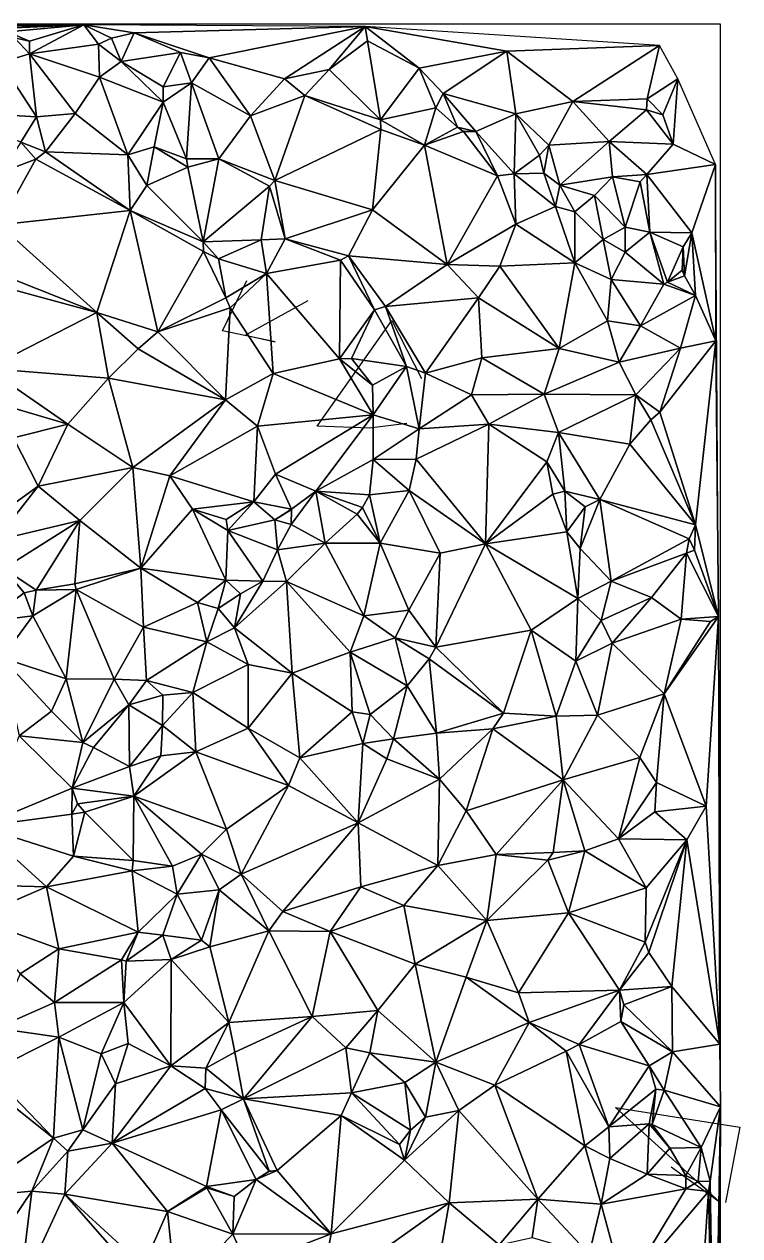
# Model space of a CAD drawing. Header units: metres. Extents: x -15 to 15.3, y -15 to 15.
# Drawn here: x 5.05 to 15.27, y -2.3 to 15 of the extents above; entities that cross this region are included whole.
import ezdxf

# ---------------------------------------------------------------- set-up
doc = ezdxf.new("R2010")
doc.units = ezdxf.units.M
for name, color, linetype in [('CRACKS', 1, 'Continuous'), ('STREET_MESH', 7, 'Continuous'), ('WATER_LINE', 5, 'Continuous')]:
    doc.layers.add(name, color=color, linetype=linetype)

msp = doc.modelspace()

# ---------------------------------------------------------------- linework, layer by layer
at = {"layer": 'CRACKS'}
for points in [[(9.099, 11.049, 0.1), (8.211, 10.562, 0.1), (8.633, 10.463, 0.1), (7.879, 10.62, 0.1), (8.229, 11.342, 0.1)], [(10.518, 9.298, 0.1), (9.982, 9.233, 0.1), (9.235, 9.259, 0.1), (10.3, 10.77, 0.1), (10.726, 9.939, 0.1)], [(14.292, -1.314, 0.1), (14.979, -1.812, 0.1), (13.497, -0.468, 0.1), (15.275, -0.75, 0.1), (15.072, -1.823, 0.1)]]:
    msp.add_polyline3d(points, dxfattribs=at)
at = {"layer": 'STREET_MESH'}
for points in [[(-5.085, 14.922), (5.899, 14.99), (-11.63, 15)], [(5.899, 14.99), (-5.085, 14.922), (-0.979, 14.856)], [(2.453, 14.845), (5.899, 14.99), (-0.979, 14.856)], [(2.453, 14.845), (4.815, 14.89), (5.899, 14.99)], [(4.815, 14.89), (5.124, 14.757), (5.899, 14.99)], [(4.909, 14.807), (5.124, 14.757), (4.815, 14.89)], [(5.124, 14.757), (5.125, 14.578), (5.899, 14.99)], [(5.125, 14.578), (6.108, 14.716), (5.899, 14.99)], [(6.619, 14.879), (9.921, 14.965), (5.899, 14.99)], [(6.294, 14.803), (6.619, 14.879), (5.899, 14.99)], [(6.108, 14.716), (6.294, 14.803), (5.899, 14.99)], [(6.619, 14.879), (6.294, 14.803), (6.431, 14.467)], [(7.282, 14.595), (6.619, 14.879), (6.431, 14.467)], [(6.619, 14.879), (7.691, 14.521), (9.921, 14.965)], [(6.619, 14.879), (7.282, 14.595), (7.691, 14.521)], [(7.691, 14.521), (8.766, 14.218), (9.921, 14.965)], [(8.766, 14.218), (9.406, 14.354), (9.921, 14.965)], [(9.406, 14.354), (9.954, 14.762), (9.921, 14.965)], [(9.921, 14.965), (11.944, 14.616), (14.127, 14.694)], [(10.694, 14.374), (11.944, 14.616), (9.921, 14.965)], [(9.954, 14.762), (10.694, 14.374), (9.921, 14.965)], [(4.909, 14.807), (4.716, 14.455), (5.125, 14.578)], [(5.124, 14.757), (4.909, 14.807), (5.125, 14.578)], [(6.122, 14.243), (6.108, 14.716), (5.125, 14.578)], [(6.294, 14.803), (6.108, 14.716), (6.431, 14.467)], [(6.108, 14.716), (6.122, 14.243), (6.431, 14.467)], [(9.406, 14.354), (10.139, 13.636), (9.954, 14.762)], [(9.954, 14.762), (10.139, 13.636), (10.694, 14.374)], [(5.125, 14.578), (4.716, 14.455), (5.223, 13.679)], [(5.775, 13.726), (5.125, 14.578), (5.223, 13.679)], [(6.122, 14.243), (5.125, 14.578), (5.775, 13.726)], [(7.033, 14.105), (7.282, 14.595), (6.431, 14.467)], [(7.033, 14.105), (7.437, 14.165), (7.282, 14.595)], [(7.282, 14.595), (7.437, 14.165), (7.691, 14.521)], [(10.694, 14.374), (11.036, 14.009), (11.944, 14.616)], [(11.036, 14.009), (12.076, 13.719), (11.944, 14.616)], [(11.944, 14.616), (12.89, 13.894), (14.127, 14.694)], [(12.076, 13.719), (12.89, 13.894), (11.944, 14.616)], [(12.89, 13.894), (13.951, 13.936), (14.127, 14.694)], [(13.951, 13.936), (14.387, 14.222), (14.127, 14.694)], [(5.223, 13.679), (4.716, 14.455), (4.096, 13.743)], [(6.122, 14.243), (7.035, 13.889), (6.431, 14.467)], [(7.035, 13.889), (7.033, 14.105), (6.431, 14.467)], [(7.437, 14.165), (8.28, 13.69), (7.691, 14.521)], [(8.28, 13.69), (8.766, 14.218), (7.691, 14.521)], [(10.139, 13.636), (10.928, 13.805), (10.694, 14.374)], [(10.928, 13.805), (11.036, 14.009), (10.694, 14.374)], [(6.528, 13.135), (6.122, 14.243), (5.775, 13.726)], [(6.122, 14.243), (6.528, 13.135), (7.035, 13.889)], [(8.766, 14.218), (8.28, 13.69), (9.056, 13.983)], [(9.406, 14.354), (8.766, 14.218), (9.056, 13.983)], [(10.139, 13.636), (9.406, 14.354), (9.056, 13.983)], [(13.951, 13.936), (14.176, 13.704), (14.387, 14.222)], [(14.176, 13.704), (14.324, 13.289), (14.387, 14.222)], [(14.387, 14.222), (14.324, 13.289), (14.928, 12.995)], [(7.437, 14.165), (7.033, 14.105), (7.035, 13.889)], [(7.367, 13.08), (7.437, 14.165), (7.035, 13.889)], [(7.367, 13.08), (7.83, 13.078), (7.437, 14.165)], [(7.437, 14.165), (7.83, 13.078), (8.28, 13.69)], [(6.528, 13.135), (6.903, 13.25), (7.035, 13.889)], [(6.903, 13.25), (7.367, 13.08), (7.035, 13.889)], [(8.28, 13.69), (8.628, 12.766), (9.056, 13.983)], [(8.628, 12.766), (10.145, 13.498), (9.056, 13.983)], [(10.145, 13.498), (10.139, 13.636), (9.056, 13.983)], [(10.928, 13.805), (11.242, 13.529), (11.036, 14.009)], [(12.076, 13.719), (11.036, 14.009), (11.501, 13.47)], [(11.036, 14.009), (11.242, 13.529), (11.501, 13.47)], [(12.89, 13.894), (12.076, 13.719), (12.547, 13.275)], [(13.406, 13.324), (12.89, 13.894), (12.547, 13.275)], [(13.951, 13.936), (12.89, 13.894), (13.943, 13.777)], [(12.89, 13.894), (13.406, 13.324), (13.943, 13.777)], [(14.176, 13.704), (13.951, 13.936), (13.943, 13.777)], [(4.998, 13.315), (5.223, 13.679), (4.096, 13.743)], [(5.223, 13.679), (4.998, 13.315), (5.351, 13.177)], [(5.775, 13.726), (5.223, 13.679), (5.351, 13.177)], [(6.528, 13.135), (5.775, 13.726), (5.351, 13.177)], [(8.28, 13.69), (7.83, 13.078), (8.628, 12.766)], [(10.928, 13.805), (10.139, 13.636), (10.77, 13.273)], [(11.242, 13.529), (10.928, 13.805), (10.77, 13.273)], [(12.052, 12.865), (12.076, 13.719), (11.501, 13.47)], [(12.052, 12.865), (12.412, 13.132), (12.076, 13.719)], [(12.076, 13.719), (12.412, 13.132), (12.547, 13.275)], [(13.943, 13.777), (13.406, 13.324), (14.324, 13.289)], [(14.176, 13.704), (13.943, 13.777), (14.324, 13.289)], [(10.145, 13.498), (8.628, 12.766), (10.023, 12.351)], [(10.145, 13.498), (10.023, 12.351), (10.77, 13.273)], [(10.139, 13.636), (10.145, 13.498), (10.77, 13.273)], [(11.325, 13.469), (11.242, 13.529), (10.77, 13.273)], [(11.242, 13.529), (11.325, 13.469), (11.501, 13.47)], [(11.81, 12.837), (11.325, 13.469), (10.77, 13.273)], [(11.325, 13.469), (11.81, 12.837), (11.501, 13.47)], [(11.81, 12.837), (12.052, 12.865), (11.501, 13.47)], [(12.704, 12.703), (13.406, 13.324), (12.547, 13.275)], [(12.704, 12.703), (13.457, 12.819), (13.406, 13.324)], [(13.406, 13.324), (13.947, 12.855), (14.324, 13.289)], [(13.457, 12.819), (13.947, 12.855), (13.406, 13.324)], [(4.728, 12.885), (5.214, 13.072), (4.998, 13.315)], [(4.998, 13.315), (5.214, 13.072), (5.351, 13.177)], [(5.214, 13.072), (6.56, 12.341), (5.351, 13.177)], [(6.56, 12.341), (6.528, 13.135), (5.351, 13.177)], [(6.903, 13.25), (6.528, 13.135), (6.798, 12.698)], [(7.387, 12.958), (6.903, 13.25), (6.798, 12.698)], [(7.367, 13.08), (6.903, 13.25), (7.387, 12.958)], [(10.023, 12.351), (11.09, 11.57), (10.77, 13.273)], [(11.09, 11.57), (11.81, 12.837), (10.77, 13.273)], [(12.412, 13.132), (12.474, 12.874), (12.547, 13.275)], [(12.474, 12.874), (12.704, 12.703), (12.547, 13.275)], [(14.324, 13.289), (13.947, 12.855), (14.928, 12.995)], [(5.214, 13.072), (4.728, 12.885), (4.69, 12.133)], [(6.56, 12.341), (5.214, 13.072), (4.69, 12.133)], [(6.528, 13.135), (6.56, 12.341), (6.798, 12.698)], [(7.367, 13.08), (7.387, 12.958), (7.83, 13.078)], [(7.83, 13.078), (7.387, 12.958), (7.607, 11.891)], [(8.555, 12.689), (7.83, 13.078), (7.607, 11.891)], [(7.83, 13.078), (8.555, 12.689), (8.628, 12.766)], [(12.412, 13.132), (12.052, 12.865), (12.474, 12.874)], [(13.947, 12.855), (14.591, 12.021), (14.928, 12.995)], [(14.591, 12.021), (14.933, 10.478), (14.928, 12.995)], [(14.933, 10.478), (14.969, 6.544), (14.928, 12.995)], [(7.607, 11.891), (7.387, 12.958), (6.798, 12.698)], [(12.076, 12.146), (11.81, 12.837), (11.09, 11.57)], [(12.076, 12.146), (12.052, 12.865), (11.81, 12.837)], [(12.052, 12.865), (12.639, 12.399), (12.474, 12.874)], [(12.052, 12.865), (12.076, 12.146), (12.639, 12.399)], [(12.639, 12.399), (12.704, 12.703), (12.474, 12.874)], [(13.457, 12.819), (12.704, 12.703), (13.196, 12.555)], [(13.638, 12.1), (13.457, 12.819), (13.196, 12.555)], [(13.853, 12.747), (13.947, 12.855), (13.457, 12.819)], [(13.638, 12.1), (13.853, 12.747), (13.457, 12.819)], [(13.987, 12.029), (13.947, 12.855), (13.853, 12.747)], [(13.947, 12.855), (13.987, 12.029), (14.591, 12.021)], [(6.56, 12.341), (7.607, 11.891), (6.798, 12.698)], [(8.433, 11.919), (8.555, 12.689), (7.607, 11.891)], [(8.777, 11.934), (8.555, 12.689), (8.433, 11.919)], [(8.555, 12.689), (8.777, 11.934), (8.628, 12.766)], [(8.628, 12.766), (8.777, 11.934), (10.023, 12.351)], [(12.704, 12.703), (12.639, 12.399), (12.915, 12.32)], [(13.196, 12.555), (12.704, 12.703), (12.915, 12.32)], [(13.638, 12.1), (13.987, 12.029), (13.853, 12.747)], [(13.32, 11.925), (13.196, 12.555), (12.915, 12.32)], [(13.32, 11.925), (13.638, 12.1), (13.196, 12.555)], [(6.56, 12.341), (4.69, 12.133), (6.086, 10.884)], [(6.56, 12.341), (6.086, 10.884), (6.958, 10.609)], [(7.611, 11.756), (6.56, 12.341), (6.958, 10.609)], [(7.611, 11.756), (7.607, 11.891), (6.56, 12.341)], [(8.777, 11.934), (9.681, 11.691), (10.023, 12.351)], [(10.023, 12.351), (9.681, 11.691), (11.09, 11.57)], [(12.076, 12.146), (12.919, 11.594), (12.639, 12.399)], [(12.639, 12.399), (12.919, 11.594), (12.915, 12.32)], [(12.919, 11.594), (13.32, 11.925), (12.915, 12.32)], [(4.69, 12.133), (4.65, 11.448), (6.086, 10.884)], [(12.076, 12.146), (11.09, 11.57), (11.844, 11.543)], [(12.919, 11.594), (12.076, 12.146), (11.844, 11.543)], [(13.634, 11.743), (13.638, 12.1), (13.32, 11.925)], [(13.638, 12.1), (13.634, 11.743), (13.987, 12.029)], [(13.987, 12.029), (13.634, 11.743), (14.19, 11.29)], [(14.24, 11.316), (13.987, 12.029), (14.19, 11.29)], [(13.987, 12.029), (14.464, 11.819), (14.591, 12.021)], [(14.24, 11.316), (14.464, 11.819), (13.987, 12.029)], [(14.464, 11.819), (14.485, 11.408), (14.591, 12.021)], [(14.591, 12.021), (14.485, 11.408), (14.64, 11.125)], [(14.591, 12.021), (14.64, 11.125), (14.933, 10.478)], [(8.433, 11.919), (7.607, 11.891), (7.823, 11.648)], [(7.607, 11.891), (7.611, 11.756), (7.823, 11.648)], [(8.508, 11.438), (8.433, 11.919), (7.823, 11.648)], [(8.508, 11.438), (8.777, 11.934), (8.433, 11.919)], [(8.508, 11.438), (9.57, 11.631), (8.777, 11.934)], [(8.777, 11.934), (9.57, 11.631), (9.681, 11.691)], [(13.436, 11.356), (13.32, 11.925), (12.919, 11.594)], [(13.436, 11.356), (13.634, 11.743), (13.32, 11.925)], [(14.464, 11.819), (14.24, 11.316), (14.449, 11.488)], [(14.485, 11.408), (14.464, 11.819), (14.449, 11.488)], [(7.929, 11.092), (7.611, 11.756), (6.958, 10.609)], [(7.611, 11.756), (7.929, 11.092), (7.823, 11.648)], [(7.929, 11.092), (8.508, 11.438), (7.823, 11.648)], [(9.57, 11.631), (8.508, 11.438), (9.552, 10.22)], [(9.57, 11.631), (9.552, 10.22), (10.054, 10.923)], [(9.681, 11.691), (9.57, 11.631), (10.054, 10.923)], [(9.681, 11.691), (10.054, 10.923), (10.209, 10.97)], [(11.09, 11.57), (9.681, 11.691), (10.209, 10.97)], [(12.693, 10.368), (12.919, 11.594), (11.844, 11.543)], [(13.384, 10.764), (12.919, 11.594), (12.693, 10.368)], [(13.384, 10.764), (13.436, 11.356), (12.919, 11.594)], [(13.634, 11.743), (13.436, 11.356), (14.19, 11.29)], [(6.086, 10.884), (4.65, 11.448), (4.701, 11.26)], [(8.508, 11.438), (7.929, 11.092), (7.992, 10.948)], [(8.605, 10.012), (8.508, 11.438), (7.992, 10.948)], [(9.552, 10.22), (8.508, 11.438), (8.605, 10.012)], [(11.541, 11.094), (11.09, 11.57), (10.209, 10.97)], [(11.09, 11.57), (11.541, 11.094), (11.844, 11.543)], [(11.541, 11.094), (12.693, 10.368), (11.844, 11.543)], [(14.24, 11.316), (14.485, 11.408), (14.449, 11.488)], [(4.518, 10.082), (6.086, 10.884), (4.701, 11.26)], [(13.436, 11.356), (13.384, 10.764), (13.854, 10.692)], [(14.19, 11.29), (13.436, 11.356), (13.854, 10.692)], [(14.64, 11.125), (14.19, 11.29), (13.854, 10.692)], [(14.24, 11.316), (14.19, 11.29), (14.64, 11.125)], [(14.485, 11.408), (14.24, 11.316), (14.64, 11.125)], [(7.992, 10.948), (7.929, 11.092), (6.958, 10.609)], [(10.782, 10.019), (11.541, 11.094), (10.209, 10.97)], [(11.588, 10.236), (11.541, 11.094), (10.782, 10.019)], [(11.541, 11.094), (11.588, 10.236), (12.693, 10.368)], [(14.427, 10.376), (14.64, 11.125), (13.854, 10.692)], [(14.64, 11.125), (14.427, 10.376), (14.933, 10.478)], [(7.922, 9.638), (7.992, 10.948), (6.958, 10.609)], [(7.922, 9.638), (8.605, 10.012), (7.992, 10.948)], [(9.552, 10.22), (9.727, 10.226), (10.054, 10.923)], [(9.727, 10.226), (10.511, 10.114), (10.054, 10.923)], [(10.054, 10.923), (10.511, 10.114), (10.209, 10.97)], [(10.511, 10.114), (10.782, 10.019), (10.209, 10.97)], [(6.254, 9.948), (6.086, 10.884), (4.518, 10.082)], [(6.086, 10.884), (6.678, 10.366), (6.958, 10.609)], [(6.254, 9.948), (6.678, 10.366), (6.086, 10.884)], [(13.384, 10.764), (12.693, 10.368), (13.551, 10.176)], [(13.854, 10.692), (13.384, 10.764), (13.551, 10.176)], [(6.678, 10.366), (7.922, 9.638), (6.958, 10.609)], [(14.427, 10.376), (13.854, 10.692), (13.551, 10.176)], [(14.427, 10.376), (14.133, 9.462), (14.933, 10.478)], [(14.133, 9.462), (14.642, 7.85), (14.933, 10.478)], [(14.933, 10.478), (14.642, 7.85), (14.969, 6.544)], [(7.922, 9.638), (6.678, 10.366), (6.254, 9.948)], [(10.034, 9.422), (9.552, 10.22), (8.605, 10.012)], [(9.727, 10.226), (9.552, 10.22), (10.025, 9.848)], [(9.552, 10.22), (10.034, 9.422), (10.025, 9.848)], [(10.511, 10.114), (9.727, 10.226), (10.025, 9.848)], [(11.44, 9.707), (11.588, 10.236), (10.782, 10.019)], [(11.588, 10.236), (11.44, 9.707), (12.481, 9.716)], [(11.588, 10.236), (12.481, 9.716), (12.693, 10.368)], [(12.693, 10.368), (12.481, 9.716), (13.551, 10.176)], [(13.79, 9.707), (14.427, 10.376), (13.551, 10.176)], [(13.79, 9.707), (14.133, 9.462), (14.427, 10.376)], [(4.518, 10.082), (4.457, 9.644), (5.672, 9.291)], [(6.254, 9.948), (4.518, 10.082), (5.672, 9.291)], [(10.034, 9.422), (10.511, 10.114), (10.025, 9.848)], [(10.034, 9.422), (10.692, 9.22), (10.511, 10.114)], [(10.511, 10.114), (10.692, 9.22), (10.782, 10.019)], [(12.481, 9.716), (13.79, 9.707), (13.551, 10.176)], [(6.598, 8.669), (6.254, 9.948), (5.672, 9.291)], [(6.598, 8.669), (7.922, 9.638), (6.254, 9.948)], [(8.605, 10.012), (7.922, 9.638), (8.381, 9.26)], [(10.034, 9.422), (8.605, 10.012), (8.381, 9.26)], [(10.692, 9.22), (11.44, 9.707), (10.782, 10.019)], [(11.44, 9.707), (10.692, 9.22), (11.686, 9.287)], [(12.481, 9.716), (11.44, 9.707), (11.686, 9.287)], [(12.682, 9.169), (12.481, 9.716), (11.686, 9.287)], [(13.79, 9.707), (12.481, 9.716), (12.682, 9.169)], [(13.702, 9.002), (13.79, 9.707), (12.682, 9.169)], [(14.005, 9.351), (13.79, 9.707), (13.702, 9.002)], [(14.005, 9.351), (14.133, 9.462), (13.79, 9.707)], [(4.457, 9.644), (4.895, 9.095), (5.672, 9.291)], [(7.922, 9.638), (6.598, 8.669), (7.128, 8.549)], [(8.381, 9.26), (7.922, 9.638), (7.128, 8.549)], [(8.638, 8.576), (10.034, 9.422), (8.381, 9.26)], [(10.034, 9.422), (8.638, 8.576), (9.215, 8.333)], [(10.034, 9.422), (9.215, 8.333), (10.035, 8.783)], [(10.692, 9.22), (10.034, 9.422), (10.035, 8.783)], [(14.005, 9.351), (13.702, 9.002), (14.642, 7.85)], [(14.133, 9.462), (14.005, 9.351), (14.642, 7.85)], [(4.895, 9.095), (5.248, 8.403), (5.672, 9.291)], [(5.248, 8.403), (6.598, 8.669), (5.672, 9.291)], [(8.381, 9.26), (7.128, 8.549), (8.328, 8.181)], [(8.638, 8.576), (8.381, 9.26), (8.328, 8.181)], [(10.647, 8.79), (10.692, 9.22), (10.035, 8.783)], [(10.692, 9.22), (10.647, 8.79), (11.686, 9.287)], [(10.647, 8.79), (11.639, 7.579), (11.686, 9.287)], [(11.639, 7.579), (12.518, 8.753), (11.686, 9.287)], [(12.518, 8.753), (12.682, 9.169), (11.686, 9.287)], [(12.518, 8.753), (12.772, 8.33), (12.682, 9.169)], [(13.276, 8.215), (13.702, 9.002), (12.682, 9.169)], [(12.772, 8.33), (13.276, 8.215), (12.682, 9.169)], [(4.486, 7.856), (5.248, 8.403), (4.895, 9.095)], [(13.702, 9.002), (13.276, 8.215), (14.642, 7.85)], [(6.598, 8.669), (5.248, 8.403), (5.841, 7.912)], [(6.598, 8.669), (5.841, 7.912), (6.716, 7.234)], [(6.598, 8.669), (6.716, 7.234), (7.128, 8.549)], [(9.215, 8.333), (9.982, 8.28), (10.035, 8.783)], [(9.982, 8.28), (10.55, 8.34), (10.035, 8.783)], [(10.55, 8.34), (10.647, 8.79), (10.035, 8.783)], [(10.647, 8.79), (10.55, 8.34), (11.639, 7.579)], [(12.601, 8.289), (12.518, 8.753), (11.639, 7.579)], [(12.601, 8.289), (12.772, 8.33), (12.518, 8.753)], [(6.716, 7.234), (7.451, 8.076), (7.128, 8.549)], [(7.128, 8.549), (7.451, 8.076), (8.328, 8.181)], [(8.866, 8.073), (8.638, 8.576), (8.328, 8.181)], [(8.638, 8.576), (8.866, 8.073), (9.215, 8.333)], [(5.248, 8.403), (4.486, 7.856), (4.635, 7.627)], [(5.841, 7.912), (5.248, 8.403), (4.635, 7.627)], [(8.866, 8.073), (8.863, 7.857), (9.215, 8.333)], [(8.863, 7.857), (9.351, 7.589), (9.215, 8.333)], [(9.351, 7.589), (9.806, 8.002), (9.215, 8.333)], [(9.88, 8.097), (9.982, 8.28), (9.215, 8.333)], [(9.806, 8.002), (9.88, 8.097), (9.215, 8.333)], [(9.982, 8.28), (10.137, 7.588), (10.55, 8.34)], [(10.55, 8.34), (10.137, 7.588), (10.993, 7.447)], [(11.639, 7.579), (10.55, 8.34), (10.993, 7.447)], [(12.772, 8.33), (12.601, 8.289), (12.805, 7.753)], [(13.065, 8.107), (12.772, 8.33), (12.805, 7.753)], [(12.772, 8.33), (13.065, 8.107), (13.276, 8.215)], [(7.451, 8.076), (7.935, 7.927), (8.328, 8.181)], [(7.935, 7.927), (7.957, 7.771), (8.328, 8.181)], [(7.957, 7.771), (8.63, 7.924), (8.328, 8.181)], [(8.63, 7.924), (8.866, 8.073), (8.328, 8.181)], [(9.982, 8.28), (9.88, 8.097), (10.137, 7.588)], [(12.601, 8.289), (11.639, 7.579), (12.805, 7.753)], [(13.276, 8.215), (12.995, 7.515), (13.437, 7.047)], [(13.276, 8.215), (13.065, 8.107), (12.995, 7.515)], [(14.55, 7.652), (13.276, 8.215), (13.437, 7.047)], [(13.276, 8.215), (14.55, 7.652), (14.642, 7.85)], [(7.451, 8.076), (6.716, 7.234), (7.928, 7.061)], [(7.957, 7.771), (7.451, 8.076), (7.928, 7.061)], [(7.957, 7.771), (7.935, 7.927), (7.451, 8.076)], [(8.63, 7.924), (8.866, 8.072), (8.866, 8.073)], [(8.866, 8.072), (8.63, 7.924), (8.863, 7.857)], [(8.866, 8.073), (8.866, 8.072), (8.863, 7.857)], [(9.806, 8.002), (9.351, 7.589), (10.137, 7.588)], [(9.88, 8.097), (9.806, 8.002), (10.137, 7.588)], [(12.995, 7.515), (13.065, 8.107), (12.805, 7.753)], [(4.758, 7.23), (5.841, 7.912), (4.635, 7.627)], [(5.841, 7.912), (4.758, 7.23), (5.217, 6.918)], [(5.771, 7.008), (5.841, 7.912), (5.217, 6.918)], [(5.841, 7.912), (5.771, 7.008), (6.716, 7.234)], [(8.63, 7.924), (7.957, 7.771), (8.666, 7.495)], [(8.63, 7.924), (8.666, 7.495), (8.863, 7.857)], [(8.666, 7.495), (9.351, 7.589), (8.863, 7.857)], [(14.55, 7.652), (14.627, 7.49), (14.642, 7.85)], [(14.642, 7.85), (14.627, 7.49), (14.969, 6.544)], [(8.46, 7.046), (7.957, 7.771), (7.928, 7.061)], [(8.666, 7.495), (7.957, 7.771), (8.46, 7.046)], [(11.639, 7.579), (12.961, 6.798), (12.805, 7.753)], [(12.961, 6.798), (12.995, 7.515), (12.805, 7.753)], [(14.512, 7.449), (14.55, 7.652), (13.437, 7.047)], [(14.627, 7.49), (14.55, 7.652), (14.512, 7.449)], [(8.666, 7.495), (8.46, 7.046), (8.797, 7.043)], [(9.351, 7.589), (8.666, 7.495), (8.797, 7.043)], [(9.902, 6.554), (9.351, 7.589), (8.797, 7.043)], [(10.137, 7.588), (9.351, 7.589), (9.902, 6.554)], [(10.543, 6.631), (10.137, 7.588), (9.902, 6.554)], [(10.137, 7.588), (10.543, 6.631), (10.993, 7.447)], [(10.543, 6.631), (10.928, 6.106), (10.993, 7.447)], [(10.928, 6.106), (11.639, 7.579), (10.993, 7.447)], [(11.639, 7.579), (10.928, 6.106), (12.294, 6.345)], [(12.961, 6.798), (11.639, 7.579), (12.294, 6.345)], [(12.995, 7.515), (12.961, 6.798), (13.437, 7.047)], [(14.014, 6.816), (14.512, 7.449), (13.437, 7.047)], [(14.512, 7.449), (14.014, 6.816), (14.438, 6.505)], [(14.969, 6.544), (14.512, 7.449), (14.438, 6.505)], [(14.627, 7.49), (14.512, 7.449), (14.969, 6.544)], [(5.049, 6.881), (4.758, 7.23), (4.489, 6.464)], [(4.758, 7.23), (5.049, 6.881), (5.217, 6.918)], [(5.771, 7.008), (5.792, 6.927), (6.716, 7.234)], [(5.792, 6.927), (6.752, 6.388), (6.716, 7.234)], [(6.716, 7.234), (7.522, 6.743), (7.928, 7.061)], [(6.752, 6.388), (7.522, 6.743), (6.716, 7.234)], [(5.171, 6.554), (5.792, 6.927), (5.217, 6.918)], [(5.792, 6.927), (5.171, 6.554), (5.649, 5.653)], [(5.792, 6.927), (5.771, 7.008), (5.217, 6.918)], [(6.331, 5.646), (5.792, 6.927), (5.649, 5.653)], [(6.331, 5.646), (6.752, 6.388), (5.792, 6.927)], [(7.928, 7.061), (7.522, 6.743), (7.819, 6.659)], [(8.138, 6.865), (7.928, 7.061), (7.819, 6.659)], [(8.138, 6.865), (8.46, 7.046), (7.928, 7.061)], [(8.46, 7.046), (8.052, 6.38), (8.797, 7.043)], [(8.46, 7.046), (8.138, 6.865), (8.052, 6.38)], [(8.052, 6.38), (8.877, 5.733), (8.797, 7.043)], [(9.706, 6.031), (9.902, 6.554), (8.797, 7.043)], [(8.877, 5.733), (9.706, 6.031), (8.797, 7.043)], [(12.961, 6.798), (13.293, 6.487), (13.437, 7.047)], [(13.293, 6.487), (14.014, 6.816), (13.437, 7.047)], [(5.171, 6.554), (5.049, 6.881), (4.489, 6.464)], [(5.049, 6.881), (5.171, 6.554), (5.217, 6.918)], [(8.052, 6.38), (8.138, 6.865), (7.819, 6.659)], [(12.961, 6.798), (12.294, 6.345), (12.933, 5.906)], [(13.293, 6.487), (12.961, 6.798), (12.933, 5.906)], [(14.014, 6.816), (13.293, 6.487), (13.45, 6.163)], [(14.014, 6.816), (13.45, 6.163), (14.438, 6.505)], [(7.522, 6.743), (6.752, 6.388), (7.657, 6.183)], [(7.522, 6.743), (7.657, 6.183), (7.819, 6.659)], [(7.657, 6.183), (8.052, 6.38), (7.819, 6.659)], [(10.351, 6.24), (10.543, 6.631), (9.902, 6.554)], [(10.543, 6.631), (10.351, 6.24), (10.928, 6.106)], [(4.733, 5.951), (5.171, 6.554), (4.489, 6.464)], [(5.171, 6.554), (4.733, 5.951), (5.649, 5.653)], [(9.706, 6.031), (10.351, 6.24), (9.902, 6.554)], [(13.45, 6.163), (13.293, 6.487), (12.933, 5.906)], [(13.45, 6.163), (14.194, 5.438), (14.438, 6.505)], [(14.857, 6.473), (14.194, 5.438), (14.969, 6.544)], [(14.194, 5.438), (14.796, 3.835), (14.969, 6.544)], [(14.194, 5.438), (14.857, 6.473), (14.438, 6.505)], [(14.857, 6.473), (14.969, 6.544), (14.438, 6.505)], [(14.796, 3.835), (14.987, 0.435), (14.969, 6.544)], [(14.969, 6.544), (14.987, 0.435), (14.998, -0.461)], [(6.752, 6.388), (6.331, 5.646), (6.794, 5.63)], [(7.657, 6.183), (6.752, 6.388), (6.794, 5.63)], [(8.052, 6.38), (7.657, 6.183), (8.25, 5.856)], [(8.877, 5.733), (8.052, 6.38), (8.25, 5.856)], [(10.351, 6.24), (9.706, 6.031), (10.523, 5.552)], [(10.836, 5.938), (10.351, 6.24), (10.523, 5.552)], [(10.351, 6.24), (10.836, 5.938), (10.928, 6.106)], [(12.294, 6.345), (10.928, 6.106), (11.896, 5.164)], [(12.648, 5.117), (12.294, 6.345), (11.896, 5.164)], [(12.294, 6.345), (12.648, 5.117), (12.933, 5.906)], [(7.455, 5.458), (7.657, 6.183), (6.794, 5.63)], [(7.657, 6.183), (7.455, 5.458), (8.25, 5.856)], [(10.928, 6.106), (10.836, 5.938), (11.896, 5.164)], [(13.242, 5.134), (13.45, 6.163), (12.933, 5.906)], [(13.242, 5.134), (14.194, 5.438), (13.45, 6.163)], [(5.649, 5.653), (4.733, 5.951), (5.437, 5.191)], [(4.733, 5.951), (4.975, 4.839), (5.437, 5.191)], [(9.706, 6.031), (8.877, 5.733), (9.733, 5.18)], [(9.99, 5.143), (9.706, 6.031), (9.733, 5.18)], [(9.706, 6.031), (9.99, 5.143), (10.523, 5.552)], [(10.836, 5.938), (10.523, 5.552), (10.94, 4.878)], [(10.836, 5.938), (10.94, 4.878), (11.896, 5.164)], [(12.648, 5.117), (13.242, 5.134), (12.933, 5.906)], [(7.455, 5.458), (8.248, 4.949), (8.25, 5.856)], [(8.248, 4.949), (8.877, 5.733), (8.25, 5.856)], [(8.987, 4.525), (8.877, 5.733), (8.248, 4.949)], [(8.877, 5.733), (8.987, 4.525), (9.733, 5.18)], [(5.883, 4.742), (5.649, 5.653), (5.437, 5.191)], [(5.883, 4.742), (6.331, 5.646), (5.649, 5.653)], [(6.331, 5.646), (5.883, 4.742), (6.541, 5.283)], [(6.331, 5.646), (6.541, 5.283), (6.794, 5.63)], [(6.541, 5.283), (7.03, 5.419), (6.794, 5.63)], [(7.03, 5.419), (7.455, 5.458), (6.794, 5.63)], [(9.99, 5.143), (10.327, 4.797), (10.523, 5.552)], [(10.523, 5.552), (10.327, 4.797), (10.94, 4.878)], [(7.026, 4.988), (7.03, 5.419), (6.541, 5.283)], [(7.455, 5.458), (7.026, 4.988), (7.5, 4.61)], [(7.03, 5.419), (7.026, 4.988), (7.455, 5.458)], [(8.248, 4.949), (7.455, 5.458), (7.5, 4.61)], [(14.194, 5.438), (13.242, 5.134), (13.846, 4.53)], [(14.083, 4.173), (14.194, 5.438), (13.846, 4.53)], [(14.194, 5.438), (14.083, 4.173), (14.796, 3.835)], [(4.975, 4.839), (5.883, 4.742), (5.437, 5.191)], [(5.883, 4.742), (6.036, 4.67), (6.541, 5.283)], [(6.541, 5.283), (6.036, 4.67), (6.554, 4.402)], [(7.026, 4.988), (6.541, 5.283), (6.554, 4.402)], [(8.987, 4.525), (9.885, 4.731), (9.733, 5.18)], [(9.885, 4.731), (9.99, 5.143), (9.733, 5.18)], [(10.327, 4.797), (9.99, 5.143), (9.885, 4.731)], [(10.94, 4.878), (11.746, 4.939), (11.896, 5.164)], [(11.746, 4.939), (12.648, 5.117), (11.896, 5.164)], [(12.748, 4.212), (12.648, 5.117), (11.746, 4.939)], [(12.748, 4.212), (13.242, 5.134), (12.648, 5.117)], [(13.242, 5.134), (12.748, 4.212), (13.846, 4.53)], [(6.999, 4.554), (7.026, 4.988), (6.554, 4.402)], [(7.026, 4.988), (6.999, 4.554), (7.5, 4.61)], [(8.823, 4.131), (8.248, 4.949), (7.5, 4.61)], [(8.987, 4.525), (8.248, 4.949), (8.823, 4.131)], [(10.327, 4.797), (10.984, 4.218), (10.94, 4.878)], [(10.984, 4.218), (11.746, 4.939), (10.94, 4.878)], [(11.746, 4.939), (10.984, 4.218), (11.366, 3.769)], [(12.748, 4.212), (11.746, 4.939), (11.366, 3.769)], [(5.735, 4.09), (4.975, 4.839), (4.412, 3.543)], [(5.883, 4.742), (4.975, 4.839), (5.735, 4.09)], [(6.036, 4.67), (5.883, 4.742), (5.735, 4.09)], [(9.885, 4.731), (8.987, 4.525), (9.82, 3.595)], [(10.231, 4.512), (9.885, 4.731), (9.82, 3.595)], [(10.231, 4.512), (10.327, 4.797), (9.885, 4.731)], [(10.984, 4.218), (10.327, 4.797), (10.231, 4.512)], [(6.036, 4.67), (5.735, 4.09), (6.554, 4.402)], [(6.615, 3.977), (6.999, 4.554), (6.554, 4.402)], [(6.615, 3.977), (7.938, 3.506), (7.5, 4.61)], [(6.999, 4.554), (6.615, 3.977), (7.5, 4.61)], [(7.938, 3.506), (8.823, 4.131), (7.5, 4.61)], [(8.987, 4.525), (8.823, 4.131), (9.82, 3.595)], [(10.984, 4.218), (10.231, 4.512), (9.82, 3.595)], [(12.748, 4.212), (13.54, 3.37), (13.846, 4.53)], [(13.54, 3.37), (14.083, 4.173), (13.846, 4.53)], [(5.735, 4.09), (6.615, 3.977), (6.554, 4.402)], [(10.958, 2.986), (10.984, 4.218), (9.82, 3.595)], [(10.984, 4.218), (10.958, 2.986), (11.366, 3.769)], [(11.794, 3.146), (12.748, 4.212), (11.366, 3.769)], [(11.794, 3.146), (12.606, 3.174), (12.748, 4.212)], [(12.606, 3.174), (13.058, 3.194), (12.748, 4.212)], [(12.748, 4.212), (13.058, 3.194), (13.54, 3.37)], [(14.083, 4.173), (13.54, 3.37), (14.059, 3.751)], [(14.083, 4.173), (14.059, 3.751), (14.796, 3.835)], [(5.735, 4.09), (4.412, 3.543), (5.73, 3.718)], [(5.81, 3.869), (5.735, 4.09), (5.73, 3.718)], [(5.735, 4.09), (5.81, 3.869), (6.615, 3.977)], [(8.149, 2.863), (8.823, 4.131), (7.938, 3.506)], [(8.823, 4.131), (8.149, 2.863), (9.82, 3.595)], [(5.913, 3.749), (5.81, 3.869), (5.73, 3.718)], [(5.81, 3.869), (5.913, 3.749), (6.615, 3.977)], [(6.615, 3.977), (5.913, 3.749), (6.604, 3.057)], [(7.167, 2.977), (6.615, 3.977), (6.604, 3.057)], [(6.615, 3.977), (7.583, 3.147), (7.938, 3.506)], [(7.583, 3.147), (6.615, 3.977), (7.167, 2.977)], [(14.059, 3.751), (14.519, 3.354), (14.796, 3.835)], [(14.796, 3.835), (14.519, 3.354), (14.987, 0.435)], [(4.412, 3.543), (5.754, 3.12), (5.73, 3.718)], [(5.754, 3.12), (5.913, 3.749), (5.73, 3.718)], [(5.913, 3.749), (5.754, 3.12), (6.604, 3.057)], [(10.958, 2.986), (11.794, 3.146), (11.366, 3.769)], [(13.54, 3.37), (14.519, 3.354), (14.059, 3.751)], [(4.412, 3.543), (4.294, 2.709), (5.366, 2.68)], [(5.754, 3.12), (4.412, 3.543), (5.366, 2.68)], [(7.583, 3.147), (8.149, 2.863), (7.938, 3.506)], [(9.82, 3.595), (8.149, 2.863), (8.745, 2.332)], [(9.857, 2.684), (9.82, 3.595), (8.745, 2.332)], [(9.857, 2.684), (10.958, 2.986), (9.82, 3.595)], [(13.54, 3.37), (13.058, 3.194), (13.938, 2.669)], [(14.519, 3.354), (13.54, 3.37), (13.938, 2.669)], [(13.922, 1.894), (14.519, 3.354), (13.938, 2.669)], [(13.975, 1.743), (14.519, 3.354), (13.922, 1.894)], [(14.519, 3.354), (13.975, 1.743), (14.303, 1.26)], [(14.519, 3.354), (14.303, 1.26), (14.987, 0.435)], [(6.59, 2.911), (5.754, 3.12), (5.366, 2.68)], [(5.754, 3.12), (6.59, 2.911), (6.604, 3.057)], [(7.235, 2.578), (7.583, 3.147), (7.167, 2.977)], [(7.583, 3.147), (7.235, 2.578), (7.836, 2.639)], [(8.149, 2.863), (7.583, 3.147), (7.836, 2.639)], [(11.794, 3.146), (10.958, 2.986), (11.657, 2.201)], [(11.794, 3.146), (11.657, 2.201), (12.53, 3.062)], [(12.606, 3.174), (11.794, 3.146), (12.53, 3.062)], [(12.825, 2.312), (13.058, 3.194), (12.53, 3.062)], [(13.058, 3.194), (12.606, 3.174), (12.53, 3.062)], [(13.058, 3.194), (12.825, 2.312), (13.938, 2.669)], [(6.59, 2.911), (7.167, 2.977), (6.604, 3.057)], [(6.59, 2.911), (7.235, 2.578), (7.167, 2.977)], [(10.958, 2.986), (9.857, 2.684), (10.471, 2.415)], [(11.657, 2.201), (10.958, 2.986), (10.471, 2.415)], [(11.657, 2.201), (12.825, 2.312), (12.53, 3.062)], [(6.678, 2.035), (6.59, 2.911), (5.366, 2.68)], [(7.235, 2.578), (6.59, 2.911), (6.678, 2.035)], [(8.149, 2.863), (7.836, 2.639), (8.544, 2.056)], [(8.149, 2.863), (8.544, 2.056), (8.745, 2.332)], [(4.294, 2.709), (4.327, 2.234), (5.366, 2.68)], [(4.327, 2.234), (5.543, 1.796), (5.366, 2.68)], [(5.543, 1.796), (6.678, 2.035), (5.366, 2.68)], [(7.836, 2.639), (7.235, 2.578), (7.579, 1.922)], [(7.701, 1.824), (7.836, 2.639), (7.579, 1.922)], [(7.836, 2.639), (7.701, 1.824), (8.544, 2.056)], [(9.418, 2.044), (9.857, 2.684), (8.745, 2.332)], [(9.857, 2.684), (9.418, 2.044), (10.471, 2.415)], [(12.825, 2.312), (13.922, 1.894), (13.938, 2.669)], [(7.027, 1.99), (7.235, 2.578), (6.678, 2.035)], [(7.235, 2.578), (7.027, 1.99), (7.579, 1.922)], [(8.544, 2.056), (9.418, 2.044), (8.745, 2.332)], [(9.418, 2.044), (10.634, 1.576), (10.471, 2.415)], [(10.634, 1.576), (11.657, 2.201), (10.471, 2.415)], [(12.825, 2.312), (11.657, 2.201), (12.112, 1.171)], [(13.554, 1.207), (12.825, 2.312), (12.112, 1.171)], [(12.825, 2.312), (13.554, 1.207), (13.922, 1.894)], [(4.988, 1.441), (5.543, 1.796), (4.327, 2.234)], [(11.657, 2.201), (10.634, 1.576), (11.366, 1.392)], [(11.657, 2.201), (11.366, 1.392), (12.112, 1.171)], [(5.543, 1.796), (6.436, 1.642), (6.678, 2.035)], [(6.436, 1.642), (6.505, 1.619), (6.678, 2.035)], [(6.505, 1.619), (7.027, 1.99), (6.678, 2.035)], [(7.027, 1.99), (6.505, 1.619), (7.148, 1.645)], [(7.027, 1.99), (7.148, 1.645), (7.579, 1.922)], [(7.148, 1.645), (7.701, 1.824), (7.579, 1.922)], [(7.701, 1.824), (7.971, 0.743), (8.544, 2.056)], [(8.544, 2.056), (7.971, 0.743), (9.163, 0.829)], [(9.418, 2.044), (8.544, 2.056), (9.163, 0.829)], [(10.1, 0.917), (9.418, 2.044), (9.163, 0.829)], [(10.1, 0.917), (10.634, 1.576), (9.418, 2.044)], [(5.543, 1.796), (4.988, 1.441), (5.479, 1.03)], [(6.436, 1.642), (5.543, 1.796), (5.479, 1.03)], [(7.701, 1.824), (7.148, 1.645), (7.971, 0.743)], [(13.554, 1.207), (13.975, 1.743), (13.922, 1.894)], [(13.975, 1.743), (13.554, 1.207), (14.303, 1.26)], [(6.436, 1.642), (5.479, 1.03), (6.471, 1.032)], [(6.505, 1.619), (6.436, 1.642), (6.471, 1.032)], [(7.148, 1.645), (6.505, 1.619), (6.471, 1.032)], [(7.142, 0.126), (7.148, 1.645), (6.471, 1.032)], [(7.148, 1.645), (7.142, 0.126), (7.971, 0.743)], [(10.634, 1.576), (10.1, 0.917), (10.932, 0.181)], [(11.366, 1.392), (10.634, 1.576), (10.932, 0.181)], [(5.479, 1.03), (4.988, 1.441), (4.647, 0.664)], [(12.266, 0.744), (11.366, 1.392), (10.932, 0.181)], [(11.366, 1.392), (12.266, 0.744), (12.112, 1.171)], [(13.554, 1.207), (13.617, 0.999), (14.303, 1.26)], [(13.617, 0.999), (14.311, 0.327), (14.303, 1.26)], [(14.303, 1.26), (14.311, 0.327), (14.987, 0.435)], [(12.266, 0.744), (13.554, 1.207), (12.112, 1.171)], [(12.98, 0.429), (13.554, 1.207), (12.266, 0.744)], [(13.554, 1.207), (12.98, 0.429), (13.573, 0.758)], [(13.554, 1.207), (13.573, 0.758), (13.617, 0.999)], [(5.541, 0.537), (5.479, 1.03), (4.647, 0.664)], [(5.479, 1.03), (5.541, 0.537), (6.471, 1.032)], [(5.541, 0.537), (6.149, 0.297), (6.471, 1.032)], [(6.149, 0.297), (6.532, 0.443), (6.471, 1.032)], [(6.532, 0.443), (7.142, 0.126), (6.471, 1.032)], [(9.642, 0.382), (10.1, 0.917), (9.163, 0.829)], [(9.986, 0.311), (10.1, 0.917), (9.642, 0.382)], [(10.1, 0.917), (9.986, 0.311), (10.932, 0.181)], [(13.617, 0.999), (13.573, 0.758), (14.311, 0.327)], [(7.971, 0.743), (7.142, 0.126), (7.645, 0.091)], [(7.971, 0.743), (7.645, 0.091), (8.056, 0.323)], [(9.163, 0.829), (7.971, 0.743), (8.056, 0.323)], [(8.181, -0.344), (9.163, 0.829), (8.056, 0.323)], [(8.181, -0.344), (9.642, 0.382), (9.163, 0.829)], [(11.775, -0.149), (12.266, 0.744), (10.932, 0.181)], [(12.793, 0.338), (12.266, 0.744), (11.775, -0.149)], [(12.793, 0.338), (12.98, 0.429), (12.266, 0.744)], [(13.573, 0.758), (12.98, 0.429), (13.977, 0.124)], [(14.311, 0.327), (13.573, 0.758), (13.977, 0.124)], [(4.55, 0.039), (5.541, 0.537), (4.647, 0.664)], [(4.55, 0.039), (5.466, -0.908), (5.541, 0.537)], [(5.466, -0.908), (5.887, -0.786), (5.541, 0.537)], [(5.541, 0.537), (5.887, -0.786), (6.149, 0.297)], [(6.354, -0.131), (6.532, 0.443), (6.149, 0.297)], [(6.354, -0.131), (7.142, 0.126), (6.532, 0.443)], [(8.181, -0.344), (9.726, -0.259), (9.642, 0.382)], [(9.726, -0.259), (9.986, 0.311), (9.642, 0.382)], [(12.98, 0.429), (12.793, 0.338), (13.405, -0.743)], [(12.98, 0.429), (13.405, -0.743), (13.977, 0.124)], [(14.987, 0.435), (14.311, 0.327), (14.998, -0.461)], [(5.887, -0.786), (6.354, -0.131), (6.149, 0.297)], [(7.645, 0.091), (8.181, -0.344), (8.056, 0.323)], [(10.488, -0.111), (9.986, 0.311), (9.726, -0.259)], [(9.986, 0.311), (10.488, -0.111), (10.932, 0.181)], [(10.488, -0.111), (10.781, -0.609), (10.932, 0.181)], [(10.781, -0.609), (11.26, -0.511), (10.932, 0.181)], [(11.26, -0.511), (11.775, -0.149), (10.932, 0.181)], [(13.06, -1.015), (12.793, 0.338), (11.775, -0.149)], [(12.793, 0.338), (13.06, -1.015), (13.405, -0.743)], [(14.192, -0.223), (14.311, 0.327), (13.977, 0.124)], [(14.311, 0.327), (14.192, -0.223), (14.998, -0.461)], [(5.466, -0.908), (4.55, 0.039), (4.442, -0.093)], [(7.142, 0.126), (6.354, -0.131), (6.306, -0.977)], [(7.635, -0.196), (7.142, 0.126), (6.306, -0.977)], [(7.142, 0.126), (7.635, -0.196), (7.645, 0.091)], [(7.635, -0.196), (8.181, -0.344), (7.645, 0.091)], [(13.405, -0.743), (14.074, -0.205), (13.977, 0.124)], [(14.074, -0.205), (14.192, -0.223), (13.977, 0.124)], [(4.221, -1.747), (5.466, -0.908), (4.442, -0.093)], [(6.354, -0.131), (5.887, -0.786), (6.306, -0.977)], [(10.488, -0.111), (9.726, -0.259), (10.569, -0.791)], [(10.781, -0.609), (10.488, -0.111), (10.569, -0.791)], [(11.26, -0.511), (12.388, -1.78), (11.775, -0.149)], [(12.388, -1.78), (13.06, -1.015), (11.775, -0.149)], [(7.86, -0.501), (7.635, -0.196), (6.306, -0.977)], [(7.635, -0.196), (7.86, -0.501), (8.181, -0.344)], [(7.86, -0.501), (8.547, -1.378), (8.181, -0.344)], [(9.726, -0.259), (8.181, -0.344), (9.576, -0.582)], [(8.181, -0.344), (8.661, -1.369), (9.576, -0.582)], [(8.181, -0.344), (8.547, -1.378), (8.661, -1.369)], [(10.413, -0.996), (9.726, -0.259), (9.576, -0.582)], [(9.726, -0.259), (10.413, -0.996), (10.569, -0.791)], [(14.074, -0.205), (13.405, -0.743), (13.98, -0.702)], [(14.023, -0.711), (14.074, -0.205), (13.98, -0.702)], [(14.074, -0.205), (14.023, -0.711), (14.192, -0.223)], [(14.192, -0.223), (14.023, -0.711), (14.722, -1.042)], [(14.192, -0.223), (14.722, -1.042), (14.998, -0.461)], [(7.651, -1.596), (7.86, -0.501), (6.306, -0.977)], [(7.86, -0.501), (7.651, -1.596), (8.363, -1.496)], [(8.547, -1.378), (7.86, -0.501), (8.363, -1.496)], [(11.26, -0.511), (10.484, -1.223), (11.123, -1.83)], [(10.484, -1.223), (11.26, -0.511), (10.781, -0.609)], [(12.388, -1.78), (11.26, -0.511), (11.123, -1.83)], [(14.722, -1.042), (14.852, -1.521), (14.998, -0.461)], [(14.852, -1.521), (14.915, -5.547), (14.998, -0.461)], [(14.915, -5.547), (14.955, -10.716), (14.998, -0.461)], [(14.955, -10.716), (14.96, -13.048), (14.998, -0.461)], [(9.576, -0.582), (8.661, -1.369), (9.436, -2.274)], [(10.484, -1.223), (9.576, -0.582), (9.436, -2.274)], [(10.484, -1.223), (10.413, -0.996), (9.576, -0.582)], [(10.484, -1.223), (10.781, -0.609), (10.569, -0.791)], [(5.887, -0.786), (5.466, -0.908), (5.669, -1.094)], [(6.306, -0.977), (5.887, -0.786), (5.669, -1.094)], [(10.413, -0.996), (10.484, -1.223), (10.569, -0.791)], [(13.405, -0.743), (13.06, -1.015), (13.418, -1.195)], [(13.98, -0.702), (13.405, -0.743), (13.418, -1.195)], [(13.951, -1.423), (13.98, -0.702), (13.418, -1.195)], [(13.98, -0.702), (13.951, -1.423), (14.276, -1.05)], [(14.023, -0.711), (13.98, -0.702), (14.276, -1.05)], [(14.023, -0.711), (14.276, -1.05), (14.722, -1.042)], [(5.155, -1.663), (5.466, -0.908), (4.221, -1.747)], [(5.466, -0.908), (5.155, -1.663), (5.669, -1.094)], [(6.306, -0.977), (5.629, -1.705), (7.093, -1.953)], [(5.629, -1.705), (6.306, -0.977), (5.669, -1.094)], [(7.651, -1.596), (6.306, -0.977), (7.093, -1.953)], [(13.06, -1.015), (12.388, -1.78), (13.291, -1.849)], [(13.06, -1.015), (13.291, -1.849), (13.418, -1.195)], [(5.155, -1.663), (5.629, -1.705), (5.669, -1.094)], [(13.291, -1.849), (13.951, -1.423), (13.418, -1.195)], [(13.951, -1.423), (14.504, -1.438), (14.276, -1.05)], [(14.276, -1.05), (14.504, -1.438), (14.722, -1.042)], [(14.504, -1.438), (14.682, -1.524), (14.722, -1.042)], [(14.722, -1.042), (14.682, -1.524), (14.852, -1.521)], [(8.661, -1.369), (8.363, -1.496), (9.436, -2.274)], [(8.661, -1.369), (8.544, -1.382), (8.363, -1.496)], [(8.544, -1.382), (8.547, -1.378), (8.363, -1.496)], [(8.547, -1.378), (8.544, -1.382), (8.661, -1.369)], [(11.123, -1.83), (10.484, -1.223), (9.436, -2.274)], [(7.651, -1.596), (8.046, -1.74), (8.363, -1.496)], [(8.363, -1.496), (8.029, -2.278), (9.436, -2.274)], [(8.046, -1.74), (8.029, -2.278), (8.363, -1.496)], [(13.291, -1.849), (14.505, -1.629), (13.951, -1.423)], [(14.505, -1.629), (14.504, -1.438), (13.951, -1.423)], [(14.682, -1.524), (14.504, -1.438), (14.505, -1.629)], [(14.828, -1.67), (14.682, -1.524), (14.505, -1.629)], [(14.682, -1.524), (14.828, -1.67), (14.852, -1.521)], [(14.852, -1.521), (14.828, -1.67), (14.915, -5.547)], [(5.155, -1.663), (4.221, -1.747), (4.506, -2.613)], [(4.982, -3.108), (5.155, -1.663), (4.506, -2.613)], [(5.155, -1.663), (4.982, -3.108), (5.629, -1.705)], [(4.982, -3.108), (6.706, -2.933), (5.629, -1.705)], [(5.629, -1.705), (6.753, -2.734), (7.093, -1.953)], [(5.629, -1.705), (6.706, -2.933), (6.753, -2.734)], [(7.657, -1.618), (7.651, -1.596), (7.093, -1.953)], [(8.029, -2.278), (7.657, -1.618), (7.093, -1.953)], [(8.046, -1.74), (7.651, -1.596), (7.657, -1.618)], [(8.046, -1.74), (7.657, -1.618), (8.029, -2.278)], [(14.505, -1.629), (13.291, -1.849), (13.629, -3.084)], [(14.828, -1.67), (14.505, -1.629), (13.629, -3.084)], [(14.828, -1.67), (13.629, -3.084), (14.665, -4.121)], [(14.828, -1.67), (14.665, -4.121), (14.915, -5.547)], [(9.27, -3.145), (11.123, -1.83), (9.436, -2.274)], [(9.27, -3.145), (10.697, -4.274), (11.123, -1.83)], [(10.697, -4.274), (11.834, -2.43), (11.123, -1.83)], [(11.834, -2.43), (12.388, -1.78), (11.123, -1.83)], [(12.388, -1.78), (11.834, -2.43), (12.307, -2.323)], [(13.123, -2.562), (12.388, -1.78), (12.307, -2.323)], [(12.388, -1.78), (13.123, -2.562), (13.291, -1.849)], [(13.291, -1.849), (13.123, -2.562), (13.629, -3.084)], [(6.753, -2.734), (7.215, -3.11), (7.093, -1.953)], [(7.215, -3.11), (8.029, -2.278), (7.093, -1.953)], [(8.238, -2.734), (8.029, -2.278), (7.215, -3.11)], [(8.029, -2.278), (8.238, -2.734), (9.436, -2.274)], [(8.238, -2.734), (9.27, -3.145), (9.436, -2.274)]]:
    msp.add_3dface(points, dxfattribs=at)
at = {"layer": 'WATER_LINE'}
msp.add_3dface([(-14.978, -14.999, 0.05), (14.998, -14.999, 0.05), (14.998, 15, 0.05), (-14.978, 15, 0.05)], dxfattribs=at)

doc.saveas('drawing.dxf')
